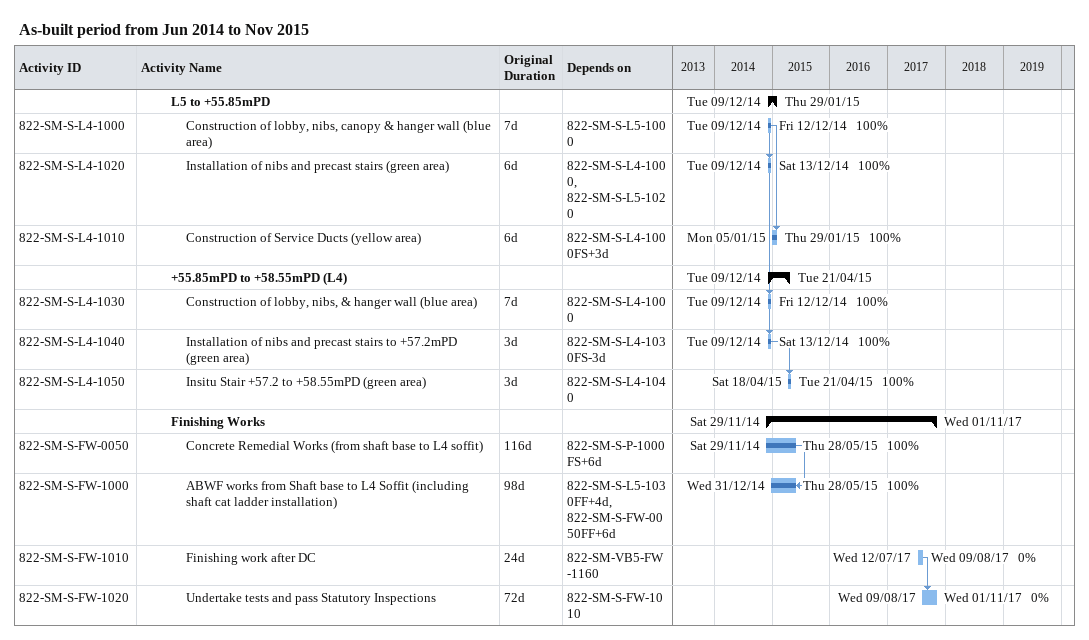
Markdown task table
As-built period from Jun 2014 to Nov 2015

| ID | Level | Task | Original duration | Start | Finish | Predecessors | % complete |
|---|---|---|---|---|---|---|---|
|  | 3 | **L5 to +55.85mPD** |  | 2014-12-09 | 2015-01-29 |  |  |
| 822-SM-S-L4-1000 | 4 | Construction of lobby, nibs, canopy & hanger wall (blue area) | 7d | 2014-12-09 | 2014-12-12 | 822-SM-S-L5-1000 | 100 |
| 822-SM-S-L4-1020 | 4 | Installation of nibs and precast stairs (green area) | 6d | 2014-12-09 | 2014-12-13 | 822-SM-S-L4-1000, 822-SM-S-L5-1020 | 100 |
| 822-SM-S-L4-1010 | 4 | Construction of Service Ducts (yellow area) | 6d | 2015-01-05 | 2015-01-29 | 822-SM-S-L4-1000FS+3d | 100 |
|  | 3 | **+55.85mPD to +58.55mPD (L4)** |  | 2014-12-09 | 2015-04-21 |  |  |
| 822-SM-S-L4-1030 | 4 | Construction of lobby, nibs, & hanger wall (blue area) | 7d | 2014-12-09 | 2014-12-12 | 822-SM-S-L4-1000 | 100 |
| 822-SM-S-L4-1040 | 4 | Installation of nibs and precast stairs to +57.2mPD (green area) | 3d | 2014-12-09 | 2014-12-13 | 822-SM-S-L4-1030FS-3d | 100 |
| 822-SM-S-L4-1050 | 4 | Insitu Stair +57.2 to +58.55mPD (green area) | 3d | 2015-04-18 | 2015-04-21 | 822-SM-S-L4-1040 | 100 |
|  | 3 | **Finishing Works** |  | 2014-11-29 | 2017-11-01 |  |  |
| 822-SM-S-FW-0050 | 4 | Concrete Remedial Works (from shaft base to L4 soffit) | 116d | 2014-11-29 | 2015-05-28 | 822-SM-S-P-1000FS+6d | 100 |
| 822-SM-S-FW-1000 | 4 | ABWF works from Shaft base to L4 Soffit (including shaft cat ladder installation) | 98d | 2014-12-31 | 2015-05-28 | 822-SM-S-L5-1030FF+4d, 822-SM-S-FW-0050FF+6d | 100 |
| 822-SM-S-FW-1010 | 4 | Finishing work after DC | 24d | 2017-07-12 | 2017-08-09 | 822-SM-VB5-FW-1160 | 0 |
| 822-SM-S-FW-1020 | 4 | Undertake tests and pass Statutory Inspections | 72d | 2017-08-09 | 2017-11-01 | 822-SM-S-FW-1010 | 0 |
